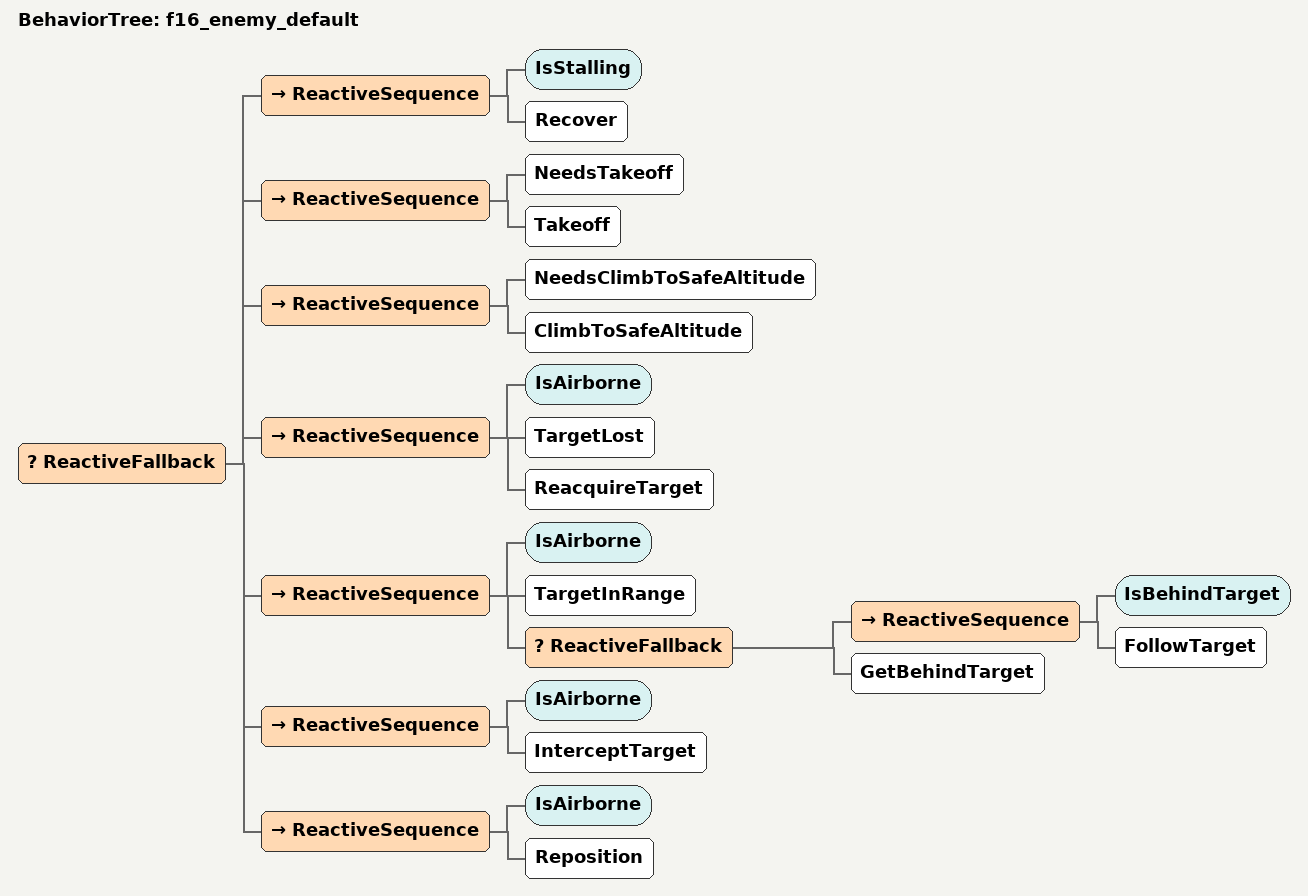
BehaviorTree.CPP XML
<?xml version="1.0" encoding="UTF-8"?>
<root BTCPP_format="4">
  <BehaviorTree ID="f16_enemy_default">
    <ReactiveFallback>
      <!-- Emergency recovery always preempts all tactical branches. -->
      <ReactiveSequence>
        <IsStalling/>
        <Recover/>
      </ReactiveSequence>

      <!-- Keep takeoff isolated so ground-roll / liftoff logic cannot be masked by target logic. -->
      <ReactiveSequence>
        <NeedsTakeoff/>
        <Takeoff/>
      </ReactiveSequence>

      <!-- After liftoff, protect the departure until safe altitude is secured. -->
      <ReactiveSequence>
        <NeedsClimbToSafeAltitude/>
        <ClimbToSafeAltitude/>
      </ReactiveSequence>

      <!-- Only try reacquire when airborne and the live target is actually lost. -->
      <ReactiveSequence>
        <IsAirborne/>
        <TargetLost/>
        <ReacquireTarget/>
      </ReactiveSequence>

      <!-- Close-range behaviour: either stay behind the target or manoeuvre into the rear aspect. -->
      <ReactiveSequence>
        <IsAirborne/>
        <TargetInRange/>
        <ReactiveFallback>
          <ReactiveSequence>
            <IsBehindTarget/>
            <FollowTarget/>
          </ReactiveSequence>
          <GetBehindTarget/>
        </ReactiveFallback>
      </ReactiveSequence>

      <!-- Default airborne pursuit: if the target is valid but not yet in close range,
           keep driving an intercept instead of falling into a passive reposition gap. -->
      <ReactiveSequence>
        <IsAirborne/>
        <InterceptTarget/>
      </ReactiveSequence>

      <!-- Everything else falls back to safe reposition while remaining airborne. -->
      <ReactiveSequence>
        <IsAirborne/>
        <Reposition/>
      </ReactiveSequence>
    </ReactiveFallback>
  </BehaviorTree>

</root>
